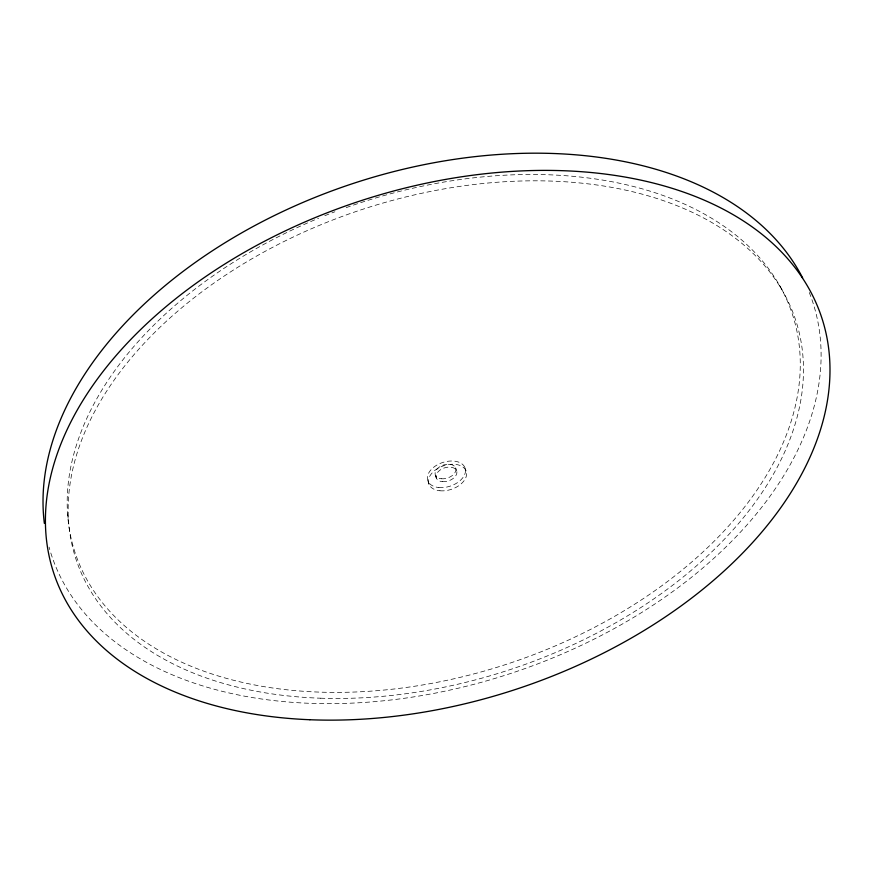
<?xml version="1.0" encoding="UTF-8"?>
<svg xmlns="http://www.w3.org/2000/svg" width="873" height="873" viewBox="0 0 873 873"><rect width="100%" height="100%" fill="white"/><g stroke="black" fill="none" stroke-linecap="round" stroke-linejoin="round"><path stroke-width="0.65" stroke-dasharray="4.37 3.27" d="M779.895 286.028L783.212 292.008M464.949 467.677L466.062 470.896M455.619 467.863L456.601 470.733M435.387 475.25L436.336 478.131M427.988 481.176L429.036 484.417M67.581 514.033L68.52 520.821M346.221 207.61A377.944 242.028 -18.5 0 1 788.297 429.8A377.944 242.028 -18.5 0 1 182.85 662.716A377.944 242.028 -18.5 0 1 318.612 218.228M324.821 215.696A377.944 242.028 -18.5 0 1 334.85 211.79M809.271 292.499A401.1 257.339 -18.5 0 1 516.849 671.402A401.1 257.339 -18.5 0 1 50.176 550.961M49.794 549.641A401.1 257.339 -18.5 0 1 49.074 547.098M438.879 487.538A19.686 12.408 -18.5 0 0 465.385 469.183A19.686 12.408 -18.5 0 0 435.027 466.258A19.686 12.408 -18.5 0 0 438.879 487.538M439.937 490.768A19.719 12.397 -18.5 0 0 466.488 472.402A19.719 12.397 -18.5 0 0 436.096 469.499A19.719 12.397 -18.5 0 0 439.937 490.768M441.4 478.764A10.771 6.809 -18.5 0 0 455.859 468.681A10.771 6.809 -18.5 0 0 439.217 467.12A10.771 6.809 -18.5 0 0 441.4 478.764M442.349 481.645A10.792 6.798 -18.5 0 0 456.841 471.551A10.792 6.798 -18.5 0 0 440.167 470.001A10.792 6.798 -18.5 0 0 442.349 481.645M320.544 698.204A379.188 241.668 -18.5 0 0 795.805 320.555A379.188 241.668 -18.5 0 0 191.089 300.148A379.188 241.668 -18.5 0 0 320.544 698.204"/><path stroke-width="1.31" d="M44.359 523.407A401.1 257.339 -18.5 0 1 356.195 182.468A401.1 257.339 -18.5 0 1 802.625 277.898M309.893 719.734A404.69 256.291 -18.5 0 0 822.803 321.013A404.69 256.291 -18.5 0 0 180.395 295.041A404.69 256.291 -18.5 0 0 309.893 719.734"/></g></svg>
